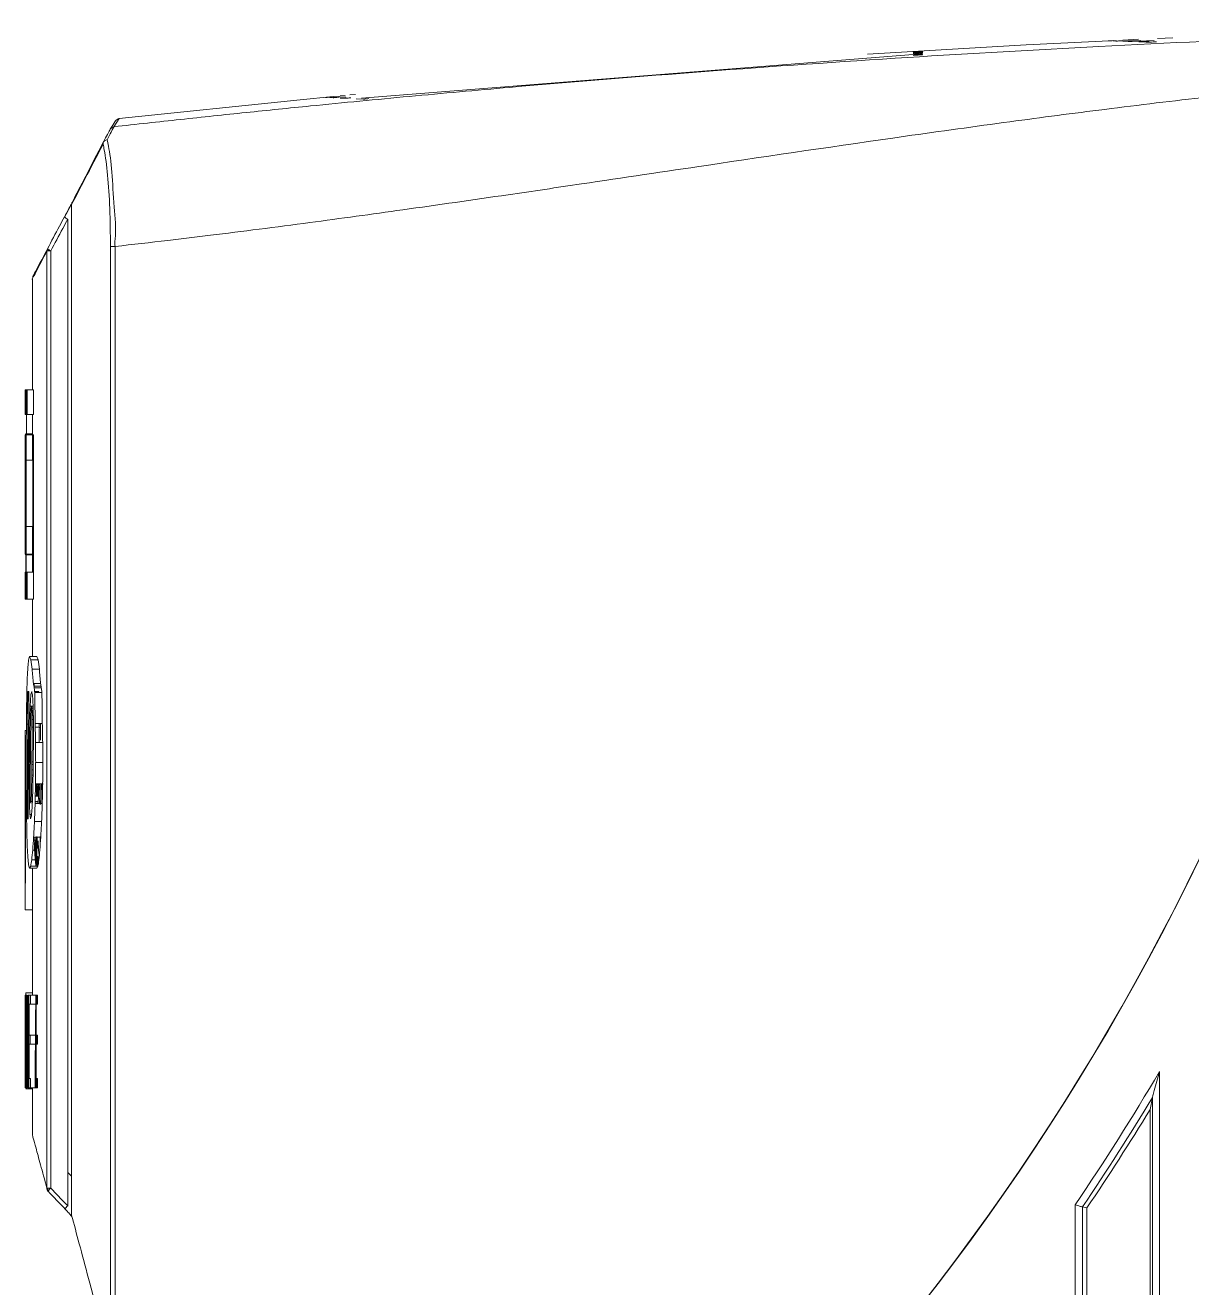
# Model space of a CAD drawing. Header units: millimetres. Extents: x -829 to 2887, y -460 to 1788.
# Drawn here: x 1924.54 to 1948.98, y 351.19 to 377.63 of the extents above; entities that cross this region are included whole.
import ezdxf

# ---------------------------------------------------------------- set-up
doc = ezdxf.new("R2010")
doc.units = ezdxf.units.MM

msp = doc.modelspace()

# ---------------------------------------------------------------- linework, layer by layer
at = {"color": 7, "linetype": 'Continuous', "lineweight": 15}
for p, q in [((1947.248, 377.305), (1947.226, 377.305)), ((1947.388, 377.299), (1947.322, 377.302)), ((1947.864, 377.336), (1947.535, 377.32)), ((1947.535, 377.294), (1947.537, 377.294)), ((1947.646, 377.289), (1947.535, 377.294)), ((1947.756, 377.305), (1947.911, 377.311)), ((1948.194, 377.309), (1947.866, 377.298)), ((1947.868, 377.281), (1947.869, 377.281)), ((1948.023, 377.275), (1947.868, 377.281)), ((1948.58, 377.368), (1948.26, 377.354)), ((1931.586, 376.103), (1943.142, 377.021)), ((1930.852, 376.119), (1930.83, 376.12)), ((1930.992, 376.112), (1930.926, 376.116)), ((1931.1, 376.14), (1930.97, 376.13)), ((1931.043, 376.128), (1931.135, 376.135)), ((1931.251, 376.134), (1931.109, 376.123)), ((1931.247, 376.161), (1931.137, 376.15)), ((1931.25, 376.101), (1931.139, 376.106)), ((1931.462, 376.181), (1931.34, 376.17)), ((1931.471, 376.09), (1931.471, 376.091)), ((1931.626, 376.083), (1931.471, 376.09)), ((1926.509, 375.674), (1926.4, 375.504)), ((1925.365, 373.608), (1925.512, 373.883)), ((1924.692, 372.323), (1924.692, 369.996)), ((1924.542, 369.996), (1924.542, 369.482)), ((1924.563, 369.996), (1924.542, 369.996)), ((1924.582, 369.996), (1924.582, 369.482)), ((1924.542, 369.482), (1924.563, 369.482)), ((1924.57, 369.072), (1924.57, 369.482)), ((1924.692, 369.482), (1924.692, 369.055)), ((1924.556, 369.055), (1924.556, 369.072)), ((1924.556, 369.072), (1924.692, 369.072)), ((1924.542, 369.055), (1924.542, 368.541)), ((1924.544, 369.055), (1924.542, 369.055)), ((1924.544, 367.531), (1924.544, 369.055)), ((1924.544, 369.055), (1924.546, 369.055)), ((1924.563, 369.055), (1924.546, 369.055)), ((1924.694, 369.055), (1924.694, 368.524)), ((1924.706, 369.055), (1924.706, 367.154)), ((1924.551, 368.524), (1924.551, 367.137)), ((1924.542, 368.044), (1924.542, 367.531)), ((1924.544, 367.531), (1924.542, 367.531)), ((1924.544, 367.531), (1924.544, 367.137)), ((1924.544, 367.531), (1924.546, 367.531)), ((1924.542, 367.137), (1924.542, 366.555)), ((1924.544, 367.137), (1924.542, 367.137)), ((1924.544, 366.555), (1924.544, 367.137)), ((1924.544, 367.137), (1924.546, 367.137)), ((1924.694, 367.137), (1924.694, 366.555)), ((1924.542, 366.555), (1924.544, 366.555)), ((1924.544, 366.555), (1924.546, 366.555)), ((1924.546, 366.538), (1924.555, 366.538)), ((1924.563, 366.555), (1924.694, 366.555)), ((1924.692, 366.555), (1924.692, 366.178)), ((1924.696, 366.555), (1924.713, 366.555)), ((1924.542, 366.178), (1924.542, 365.613)), ((1924.555, 366.178), (1924.542, 366.178)), ((1924.581, 366.178), (1924.581, 365.613)), ((1924.713, 366.178), (1924.705, 366.178)), ((1924.542, 365.613), (1924.563, 365.613)), ((1924.692, 365.613), (1924.692, 364.411)), ((1924.635, 364.411), (1924.785, 364.411)), ((1924.661, 364.342), (1924.811, 364.342)), ((1924.688, 364.147), (1924.838, 364.147)), ((1924.599, 363.675), (1924.617, 363.675)), ((1924.687, 363.094), (1924.687, 362.933)), ((1924.837, 362.933), (1924.837, 363.006)), ((1924.687, 362.933), (1924.714, 362.933)), ((1924.751, 362.933), (1924.837, 362.933)), ((1924.542, 362.66), (1924.542, 362.303)), ((1924.562, 362.646), (1924.564, 362.646)), ((1924.543, 362.055), (1924.545, 362.055)), ((1924.76, 362.194), (1924.91, 362.194)), ((1924.626, 361.813), (1924.646, 361.813)), ((1924.627, 361.924), (1924.647, 361.924)), ((1924.677, 361.813), (1924.704, 361.813)), ((1924.679, 361.924), (1924.706, 361.924)), ((1924.848, 361.561), (1924.855, 361.561)), ((1924.543, 361.393), (1924.543, 361.393)), ((1924.585, 361.012), (1924.602, 361.012)), ((1924.735, 360.956), (1924.885, 360.956)), ((1924.699, 360.356), (1924.738, 360.356)), ((1924.731, 360.563), (1924.754, 360.563)), ((1924.785, 360.385), (1924.795, 360.385)), ((1924.678, 360.152), (1924.751, 360.152)), ((1924.787, 360.209), (1924.807, 360.209)), ((1924.811, 360.209), (1924.833, 360.209)), ((1924.635, 359.977), (1924.785, 359.977)), ((1924.542, 359.643), (1924.542, 359.317)), ((1924.542, 359.107), (1924.692, 359.107)), ((1924.692, 359.107), (1924.692, 357.32)), ((1924.542, 357.32), (1924.542, 355.38)), ((1924.543, 357.32), (1924.542, 357.32)), ((1924.543, 357.32), (1924.549, 357.32)), ((1924.555, 357.32), (1924.549, 357.32)), ((1924.555, 357.32), (1924.569, 357.32)), ((1924.558, 357.368), (1924.692, 357.368)), ((1924.573, 357.32), (1924.577, 357.32)), ((1924.613, 357.32), (1924.606, 357.32)), ((1924.613, 357.32), (1924.617, 357.32)), ((1924.65, 357.32), (1924.617, 357.32)), ((1924.551, 356.434), (1924.551, 357.129)), ((1924.624, 357.129), (1924.65, 357.129)), ((1924.56, 356.792), (1924.569, 356.792)), ((1924.648, 356.482), (1924.624, 356.482)), ((1924.544, 355.742), (1924.544, 356.131)), ((1924.551, 355.38), (1924.551, 356.243)), ((1924.624, 356.29), (1924.648, 356.29)), ((1924.544, 355.688), (1924.549, 355.688)), ((1924.543, 355.572), (1924.542, 355.572)), ((1924.543, 355.38), (1924.542, 355.38)), ((1924.543, 355.572), (1924.549, 355.572)), ((1924.544, 355.38), (1924.544, 355.456)), ((1924.558, 355.356), (1924.692, 355.356)), ((1924.591, 355.38), (1924.597, 355.38)), ((1924.597, 355.38), (1924.617, 355.38)), ((1924.617, 355.38), (1924.65, 355.38)), ((1924.692, 355.38), (1924.692, 354.389)), ((1924.774, 355.572), (1924.767, 355.572)), ((1948.105, 354.924), (1948.156, 355.178)), ((1948.156, 320.833), (1948.156, 355.178)), ((1948.105, 354.924), (1948.105, 344.719)), ((1925.513, 353.527), (1925.433, 353.607)), ((1925.026, 353.208), (1925.007, 353.278)), ((1946.78, 352.864), (1946.689, 352.885)), ((1946.78, 352.864), (1946.78, 343.754))]:
    msp.add_line(p, q, dxfattribs=at)
at = {"color": 8, "linetype": 'Continuous', "lineweight": 15}
for p, q in [((1931.043, 376.117), (1931.043, 376.128)), ((1924.997, 353.278), (1924.997, 372.904)), ((1925.078, 372.904), (1925.078, 353.278)), ((1926.328, 349.623), (1926.328, 372.998)), ((1926.425, 372.998), (1926.425, 349.623)), ((1924.545, 356.349), (1924.549, 356.349)), ((1948.302, 355.72), (1948.302, 320.622))]:
    msp.add_line(p, q, dxfattribs=at)
at = {"color": 144, "linetype": 'Continuous', "lineweight": 0}
for p, q in [((1931.256, 376.108), (1931.256, 376.118)), ((1925.511, 353.529), (1925.511, 373.869)), ((1925.513, 373.873), (1925.513, 352.712)), ((1925.433, 352.906), (1925.433, 373.57)), ((1924.997, 372.904), (1925.078, 372.904)), ((1924.563, 369.996), (1924.713, 369.996)), ((1924.563, 369.482), (1924.563, 369.996)), ((1924.713, 369.996), (1924.713, 369.482)), ((1924.563, 369.482), (1924.713, 369.482)), ((1924.546, 369.055), (1924.546, 369.072)), ((1924.546, 369.072), (1924.551, 369.072)), ((1924.551, 369.072), (1924.551, 369.055)), ((1924.546, 369.055), (1924.546, 366.538)), ((1924.563, 369.055), (1924.713, 369.055)), ((1924.563, 365.613), (1924.563, 369.055)), ((1924.696, 368.524), (1924.696, 369.055)), ((1924.696, 369.055), (1924.696, 368.524)), ((1924.701, 367.154), (1924.701, 369.055)), ((1924.713, 369.055), (1924.713, 365.613)), ((1924.542, 368.541), (1924.542, 368.541)), ((1924.542, 368.044), (1924.542, 368.541)), ((1924.555, 368.524), (1924.551, 368.524)), ((1924.555, 367.137), (1924.555, 368.524)), ((1924.563, 368.524), (1924.701, 368.524)), ((1924.701, 367.137), (1924.701, 368.524)), ((1924.542, 368.044), (1924.542, 368.044)), ((1924.542, 367.137), (1924.542, 367.531)), ((1924.551, 367.137), (1924.555, 367.137)), ((1924.563, 367.137), (1924.701, 367.137)), ((1924.696, 366.538), (1924.696, 367.137)), ((1924.696, 367.137), (1924.696, 366.555)), ((1924.696, 367.12), (1924.713, 367.12)), ((1924.706, 367.154), (1924.701, 367.154)), ((1924.701, 367.154), (1924.701, 367.154)), ((1924.555, 366.538), (1924.555, 366.178)), ((1924.563, 366.538), (1924.705, 366.538)), ((1924.705, 366.178), (1924.705, 366.538)), ((1924.563, 366.178), (1924.705, 366.178)), ((1924.563, 365.613), (1924.713, 365.613)), ((1924.713, 363.843), (1924.863, 363.843)), ((1924.724, 363.789), (1924.874, 363.789)), ((1924.729, 363.757), (1924.879, 363.757)), ((1924.739, 363.675), (1924.827, 363.675)), ((1924.741, 363.658), (1924.891, 363.658)), ((1924.645, 363.368), (1924.708, 363.368)), ((1924.682, 363.326), (1924.71, 363.326)), ((1924.685, 363.278), (1924.71, 363.278)), ((1924.582, 362.992), (1924.594, 362.992)), ((1924.594, 362.992), (1924.613, 362.992)), ((1924.64, 363.193), (1924.662, 363.193)), ((1924.687, 363.174), (1924.711, 363.174)), ((1924.687, 363.094), (1924.712, 363.094)), ((1924.75, 363.006), (1924.9, 363.006)), ((1924.543, 362.86), (1924.565, 362.86)), ((1924.542, 362.491), (1924.547, 362.491)), ((1924.757, 362.613), (1924.907, 362.613)), ((1924.542, 362.387), (1924.546, 362.387)), ((1924.63, 362.419), (1924.651, 362.419)), ((1924.681, 362.203), (1924.709, 362.203)), ((1924.627, 362.036), (1924.648, 362.036)), ((1924.628, 362.152), (1924.649, 362.152)), ((1924.68, 362.036), (1924.707, 362.036)), ((1924.681, 362.152), (1924.709, 362.152)), ((1924.543, 361.718), (1924.544, 361.718)), ((1924.757, 361.748), (1924.907, 361.748)), ((1924.757, 361.724), (1924.852, 361.724)), ((1924.796, 361.712), (1924.811, 361.712)), ((1924.67, 361.496), (1924.696, 361.496)), ((1924.67, 361.489), (1924.696, 361.489)), ((1924.752, 361.496), (1924.797, 361.496)), ((1924.752, 361.489), (1924.82, 361.489)), ((1924.796, 361.654), (1924.807, 361.654)), ((1924.797, 361.557), (1924.798, 361.557)), ((1924.891, 361.439), (1924.901, 361.439)), ((1924.629, 361.368), (1924.653, 361.368)), ((1924.663, 361.368), (1924.691, 361.368)), ((1924.664, 361.376), (1924.692, 361.376)), ((1924.748, 361.333), (1924.898, 361.333)), ((1924.749, 361.376), (1924.814, 361.376)), ((1924.749, 361.368), (1924.779, 361.368)), ((1924.845, 361.382), (1924.858, 361.382)), ((1924.846, 361.35), (1924.859, 361.35)), ((1924.639, 361.101), (1924.674, 361.101)), ((1924.543, 360.627), (1924.545, 360.627)), ((1924.718, 360.628), (1924.868, 360.628)), ((1924.853, 360.644), (1924.853, 360.417)), ((1924.797, 360.402), (1924.818, 360.402)), ((1924.798, 360.417), (1924.818, 360.417)), ((1924.808, 360.513), (1924.814, 360.513)), ((1924.853, 360.513), (1924.86, 360.513)), ((1924.787, 360.206), (1924.807, 360.206)), ((1924.787, 360.205), (1924.807, 360.205)), ((1924.787, 360.168), (1924.803, 360.168)), ((1924.811, 360.206), (1924.833, 360.206)), ((1924.656, 360.022), (1924.806, 360.022)), ((1924.542, 359.696), (1924.542, 359.696)), ((1924.542, 359.656), (1924.542, 359.656)), ((1924.549, 357.32), (1924.549, 355.38)), ((1924.573, 357.32), (1924.569, 357.32)), ((1924.569, 357.32), (1924.569, 355.38)), ((1924.573, 355.38), (1924.573, 357.32)), ((1924.583, 357.32), (1924.577, 357.32)), ((1924.617, 357.32), (1924.617, 355.38)), ((1924.65, 357.129), (1924.65, 357.32)), ((1924.65, 357.32), (1924.8, 357.32)), ((1924.767, 355.38), (1924.767, 357.32)), ((1924.786, 357.129), (1924.786, 357.32)), ((1924.8, 357.32), (1924.8, 357.129)), ((1924.542, 355.572), (1924.542, 357.129)), ((1924.542, 357.129), (1924.543, 357.129)), ((1924.551, 357.129), (1924.554, 357.129)), ((1924.624, 356.482), (1924.624, 357.129)), ((1924.65, 357.129), (1924.8, 357.129)), ((1924.774, 357.129), (1924.774, 356.482)), ((1924.563, 356.824), (1924.569, 356.824)), ((1924.546, 356.415), (1924.549, 356.415)), ((1924.554, 356.434), (1924.551, 356.434)), ((1924.554, 356.434), (1924.569, 356.434)), ((1924.648, 356.29), (1924.648, 356.482)), ((1924.648, 356.482), (1924.798, 356.482)), ((1924.786, 356.29), (1924.786, 356.482)), ((1924.798, 356.482), (1924.798, 356.29)), ((1924.551, 356.243), (1924.554, 356.243)), ((1924.558, 356.35), (1924.569, 356.35)), ((1924.624, 355.572), (1924.624, 356.29)), ((1924.648, 356.29), (1924.798, 356.29)), ((1924.774, 356.29), (1924.774, 355.572)), ((1924.563, 355.964), (1924.569, 355.964)), ((1924.543, 355.38), (1924.549, 355.38)), ((1924.549, 355.38), (1924.551, 355.38)), ((1924.551, 355.38), (1924.56, 355.38)), ((1924.56, 355.38), (1924.565, 355.38)), ((1924.565, 355.38), (1924.569, 355.38)), ((1924.569, 355.38), (1924.573, 355.38)), ((1924.65, 355.572), (1924.624, 355.572)), ((1924.65, 355.38), (1924.65, 355.572)), ((1924.65, 355.38), (1924.8, 355.38)), ((1924.774, 355.572), (1924.8, 355.572)), ((1924.786, 355.38), (1924.786, 355.572)), ((1924.8, 355.572), (1924.8, 355.38)), ((1924.997, 353.278), (1925.078, 353.278)), ((1946.536, 321.269), (1946.536, 352.931)), ((1946.689, 352.885), (1946.689, 321.372))]:
    msp.add_line(p, q, dxfattribs=at)
at = {"color": 7, "linetype": 'Continuous', "lineweight": 15, "flags": 128}
for points in [[(1947.393, 377.314), (1945.51, 377.219), (1942.189, 377.027)], [(1930.992, 376.136), (1930.301, 376.069), (1926.508, 375.674)]]:
    msp.add_lwpolyline(points, dxfattribs=at)
at = {"color": 8, "linetype": 'Continuous', "lineweight": 15, "flags": 128}
msp.add_lwpolyline([(1925.078, 353.278), (1925.324, 353.02), (1925.433, 352.906)], dxfattribs=at)
at = {"color": 7, "linetype": 'Continuous', "lineweight": 15}
for centre, radius, start, end in [((1926.519, 375.575), 0.1, 96.3127, 149.4396), ((1903.197, 382.325), 51, 304.1567, 346.0762), ((1903.198, 382.325), 51.004, 304.1567, 346.0763), ((1903.22, 382.311), 52.492, 325.9044, 328.8756), ((1903.21, 382.331), 52.6, 325.929, 328.5974)]:
    msp.add_arc(centre, radius, start, end, dxfattribs=at)
at = {"color": 144, "linetype": 'Continuous', "lineweight": 0}
for centre, radius, start, end in [((1925.615, 373.869), 0.104, 172.2216, 180.2364), ((1925.611, 373.874), 0.0983, 152.0229, 180.4703), ((1925.518, 373.769), 0.217, 224.6095, 246.8121), ((1925.096, 372.905), 0.0985, 151.8928, 180.4273), ((1925.163, 373.103), 0.216, 224.4817, 246.7301), ((1925.09, 353.28), 0.0952, 179.2429, 226.042), ((1925.092, 353.277), 0.0951, 179.2204, 226.0645), ((1925.142, 353.177), 0.12, 122.5803, 164.7287), ((1925.497, 352.805), 0.12, 122.4973, 164.7883)]:
    msp.add_arc(centre, radius, start, end, dxfattribs=at)
at = {"color": 8, "linetype": 'Continuous', "lineweight": 15}
for centre, radius, start, end in [((1925.26, 373.264), 0.408, 232.1496, 241.8379), ((1903.183, 382.333), 52.383, 325.8554, 329.4662)]:
    msp.add_arc(centre, radius, start, end, dxfattribs=at)
at = {"color": 144, "linetype": 'Continuous', "lineweight": 0}
for centre, major_axis, ratio, start_param, end_param in [((2083.476, 363.198), (158.934, 0), 0.240063, 3.110979, 3.114375), ((2083.476, 362.424), (158.934, 0), 0.419146, 3.114375, 3.117451), ((2083.476, 361.591), (158.934, 0), 0.636231, 3.117451, 3.120133), ((2083.476, 365.356), (158.934, 0), 0.20547, 3.187945, 3.18868), ((2083.476, 365.725), (158.934, 0), 0.25487, 3.18868, 3.189407), ((2083.626, 361.591), (158.934, 0), 0.636231, 3.119323, 3.120133), ((2083.626, 365.356), (158.934, 0), 0.20547, 3.187945, 3.18868), ((2083.626, 365.725), (158.934, 0), 0.25487, 3.18868, 3.189407), ((2083.476, 359.199), (158.934, 0), 0.728734, 3.104115, 3.105587), ((2083.476, 361.33), (158.934, 0), 0.370943, 3.10238, 3.104115), ((2083.476, 362.972), (158.934, 0), 0.107388, 3.100384, 3.10238), ((2083.476, 366.576), (158.934, 0), 0.365646, 3.190121, 3.190628), ((2083.476, 367.101), (158.934, 0), 0.433033, 3.190628, 3.191119), ((2083.476, 367.306), (158.934, 0), 0.459119, 3.191119, 3.191612), ((2083.626, 366.576), (158.934, 0), 0.365646, 3.190121, 3.190628), ((2083.626, 367.101), (158.934, 0), 0.433033, 3.190628, 3.191119), ((2083.626, 367.306), (158.934, 0), 0.459119, 3.191119, 3.191612), ((2083.476, 361.65), (158.934, 0), 0.264597, 3.100791, 3.101927), ((2083.476, 363.963), (158.934, 0), 0.092232, 3.182394, 3.183056), ((2083.476, 365.668), (158.934, 0), 0.350971, 3.183056, 3.183577), ((2083.476, 374.695), (0, 269.564), 0.589595, 1.613163, 1.613346), ((2083.476, 397.766), (0, 749.75), 0.211982, 1.616756, 1.61735), ((2083.476, 356.149), (0, 393.082), 0.404327, 1.553224, 1.554281), ((2083.476, 353.583), (0, 274.052), 0.579939, 1.535721, 1.536507), ((2083.476, 351.665), (0, 297.494), 0.53424, 1.532099, 1.532901), ((2083.476, 385.832), (0, 531.396), 0.299087, 1.613346, 1.613461), ((2083.476, 429.463), (0, 1554.351), 0.102251, 1.613461, 1.613508), ((2083.476, 384.474), (0, 420.157), 0.378272, 1.621913, 1.622849), ((2083.626, 397.766), (0, 749.75), 0.211982, 1.617175, 1.61735), ((2083.626, 384.474), (0, 420.157), 0.378272, 1.621913, 1.622849), ((2083.476, 362.663), (158.934, 0), 0.538638, 3.13929, 3.140095), ((2083.476, 362.662), (158.934, 0), 0.543127, 3.140095, 3.140898), ((2083.476, 349.311), (0, 398.652), 0.398678, 1.536507, 1.537148), ((2083.476, 345.178), (0, 468.725), 0.339076, 1.532901, 1.53315), ((2083.476, 161.477), (0, 4327.688), 0.036725, 1.524243, 1.524267), ((2083.476, 294.667), (0, 1464.151), 0.10855, 1.524267, 1.524342), ((2083.626, 161.477), (0, 4327.688), 0.036725, 1.524243, 1.524267), ((2083.626, 294.667), (0, 1464.151), 0.10855, 1.524267, 1.524342), ((2083.476, 362.66), (158.934, 0), 0.564058, 3.140898, 3.141695), ((2083.476, 362.662), (158.934, 0), 0.674496, 3.141695, 3.142354), ((2083.476, 362.699), (158.934, 0), 0.984742, 3.142354, 3.14289), ((2083.476, 362.841), (0, 266.289), 0.596845, 1.572093, 1.572502), ((2083.476, 362.343), (158.934, 0), 0.544352, 3.139884, 3.140234), ((2083.476, 339.647), (0, 686.448), 0.23153, 1.53734, 1.537618), ((2083.476, 342.807), (0, 591.989), 0.268474, 1.537148, 1.53734), ((2083.476, 328.373), (0, 737.92), 0.215381, 1.524466, 1.524829), ((2083.476, 321.305), (0, 890.528), 0.178471, 1.524342, 1.524466), ((2083.476, 337.799), (0, 665.062), 0.238976, 1.53393, 1.534107), ((2083.476, 333.246), (0, 691.997), 0.229674, 1.528938, 1.529255), ((2083.476, 331.1), (0, 678.576), 0.234216, 1.524829, 1.525107), ((2083.476, 362.382), (0, 638.918), 0.248754, 1.571301, 1.571731), ((2083.476, 334.257), (0, 850.206), 0.186935, 1.537981, 1.538116), ((2083.476, 332.201), (0, 818.409), 0.194198, 1.534283, 1.534463), ((2083.476, 337.9), (0, 662.29), 0.239976, 1.534107, 1.534283), ((2083.476, 339.565), (0, 539.827), 0.294416, 1.529255, 1.52958), ((2083.476, 362.511), (0, 777.146), 0.204509, 1.571731, 1.572147), ((2083.476, 364.005), (0, 810.278), 0.196147, 1.573618, 1.574038), ((2083.476, 368.24), (0, 393.099), 0.404309, 1.587311, 1.588369), ((2083.476, 319.022), (0, 1181.223), 0.13455, 1.534463, 1.534572), ((2083.476, 253.245), (0, 2997.418), 0.053023, 1.534572, 1.534608), ((2083.476, 395.719), (0, 940.427), 0.169001, 1.606985, 1.607195), ((2083.476, 351.593), (0, 246.721), 0.644182, 1.529914, 1.530677), ((2083.476, 345.54), (0, 394.828), 0.402539, 1.52958, 1.529914), ((2083.476, 349.407), (0, 274.713), 0.578545, 1.525946, 1.526745), ((2083.476, 341.313), (0, 393.099), 0.404309, 1.518787, 1.519846), ((2083.626, 395.719), (0, 940.427), 0.169001, 1.606985, 1.607195), ((2083.626, 357.664), (158.934, 0), 0.659254, 3.103177, 3.103497), ((2083.626, 357.699), (158.934, 0), 0.653517, 3.102857, 3.103177), ((2083.626, 351.593), (0, 246.721), 0.644182, 1.529914, 1.530677), ((2083.626, 345.54), (0, 394.828), 0.402539, 1.529733, 1.529914), ((2083.626, 349.407), (0, 274.713), 0.578545, 1.525946, 1.526745), ((2083.626, 372.807), (0, 225.913), 0.703518, 1.619768, 1.620196), ((2083.626, 341.313), (0, 393.099), 0.404309, 1.518787, 1.519846), ((2083.626, 379.3), (0, 344.036), 0.461967, 1.621835, 1.622353), ((2083.476, 362.59), (0, 835.564), 0.190211, 1.572147, 1.572603), ((2083.476, 353.206), (0, 188.449), 0.843375, 1.526745, 1.527698), ((2083.626, 360.353), (158.934, 0), 0.207592, 3.104608, 3.105099), ((2083.626, 353.206), (0, 188.449), 0.843375, 1.526745, 1.527698), ((2083.626, 378.311), (0, 386.144), 0.411591, 1.614496, 1.614809), ((2083.626, 378.66), (0, 344.441), 0.461425, 1.620196, 1.621072), ((2083.476, 366.529), (158.934, 0), 0.980052, 3.174736, 3.176449), ((2083.476, 362.768), (158.934, 0), 0.236369, 3.178621, 3.179671), ((2083.476, 360.041), (158.934, 0), 0.214452, 3.102409, 3.103514), ((2083.626, 362.768), (158.934, 0), 0.236369, 3.178621, 3.179671), ((2083.626, 360.041), (158.934, 0), 0.214452, 3.102409, 3.103514), ((2083.626, 387.111), (0, 562.56), 0.282519, 1.616548, 1.616674), ((2083.476, 362.515), (0, 793.755), 0.20023, 1.572603, 1.572954), ((2083.476, 363.81), (158.934, 0), 0.933241, 3.160838, 3.163052), ((2083.476, 360.378), (158.934, 0), 0.105885, 3.10181, 3.10388), ((2083.476, 359.04), (0, 812.887), 0.195517, 1.568587, 1.568929), ((2083.476, 362.355), (0, 719.723), 0.220826, 1.572954, 1.573197), ((2083.476, 357.646), (0, 795.765), 0.199724, 1.567001, 1.567244), ((2083.476, 355.871), (158.934, 0), 0.636218, 3.094534, 3.097218), ((2083.626, 355.871), (158.934, 0), 0.636218, 3.094534, 3.097218), ((2083.476, 359.169), (0, 743.801), 0.213678, 1.568929, 1.569351), ((2083.476, 357.785), (0, 756.87), 0.209988, 1.567244, 1.567499), ((2083.476, 357.401), (158.934, 0), 0.419131, 3.097218, 3.100295), ((2083.626, 366.405), (158.934, 0), 0.948269, 3.180456, 3.181441), ((2083.626, 357.401), (158.934, 0), 0.419131, 3.097218, 3.100295), ((2083.476, 359.329), (0, 633.624), 0.250833, 1.569351, 1.569785), ((2083.476, 357.983), (0, 696.58), 0.228163, 1.567499, 1.567775), ((2083.476, 358.218), (0, 618.792), 0.256845, 1.567775, 1.56802), ((2083.476, 358.576), (158.934, 0), 0.240059, 3.100295, 3.103693), ((2083.626, 357.737), (158.934, 0), 0.409736, 3.104255, 3.104992), ((2083.626, 367.393), (0, 198.77), 0.799587, 1.607397, 1.60789), ((2083.626, 358.576), (158.934, 0), 0.240059, 3.100295, 3.103693), ((2083.626, 358.104), (158.934, 0), 0.348483, 3.103175, 3.103649), ((2083.626, 364.966), (158.934, 0), 0.775632, 3.180011, 3.18139), ((2083.476, 359.425), (0, 538.401), 0.295195, 1.569785, 1.570222), ((2083.476, 358.354), (0, 569.781), 0.278938, 1.56802, 1.568285), ((2083.476, 359.587), (0, 255.686), 0.621596, 1.570222, 1.57037), ((2083.476, 359.643), (158.934, 0), 0.626956, 3.14146, 3.141896), ((2083.476, 359.64), (158.934, 0), 0.572829, 3.141896, 3.142449), ((2083.476, 359.644), (158.934, 0), 0.602423, 3.142449, 3.142791), ((2083.476, 359.657), (158.934, 0), 0.672964, 3.142791, 3.142924), ((2083.476, 359.317), (158.934, 0), 0.598546, 3.141562, 3.141831)]:
    msp.add_ellipse(centre, major_axis=major_axis, ratio=ratio, start_param=start_param, end_param=end_param, dxfattribs=at)
at = {"color": 7, "linetype": 'Continuous', "lineweight": 15}
for centre, major_axis, ratio, start_param, end_param in [((2083.476, 363.986), (158.934, 0), 0.078083, 3.107336, 3.110979), ((2083.476, 364.938), (158.934, 0), 0.096794, 3.175849, 3.180333), ((2083.476, 366.199), (158.934, 0), 0.301592, 3.180333, 3.184412), ((2083.626, 364.938), (158.934, 0), 0.096794, 3.175849, 3.180333), ((2083.626, 366.199), (158.934, 0), 0.301592, 3.180333, 3.184412), ((2083.476, 367.841), (158.934, 0), 0.542901, 3.184412, 3.187945), ((2083.626, 367.841), (158.934, 0), 0.542901, 3.184412, 3.187945), ((2083.476, 365.973), (158.934, 0), 0.287415, 3.189407, 3.190121), ((2083.626, 365.973), (158.934, 0), 0.287415, 3.189407, 3.190121), ((2083.476, 360.578), (158.934, 0), 0.933215, 3.120133, 3.122347), ((2083.476, 359.582), (158.934, 0), 0.960654, 3.114782, 3.119258), ((2083.476, 337.476), (0, 855.221), 0.185839, 1.540157, 1.543272), ((2083.476, 364.909), (158.934, 0), 0.188527, 3.182801, 3.185771), ((2083.476, 370.205), (158.934, 0), 0.942982, 3.185771, 3.187553), ((2083.476, 393.385), (0, 594.56), 0.267313, 1.620816, 1.621913), ((2083.626, 364.909), (158.934, 0), 0.188527, 3.182801, 3.183383), ((2083.626, 393.385), (0, 594.56), 0.267313, 1.620816, 1.621913), ((2083.476, 359.1), (0, 225.146), 0.705914, 1.551551, 1.553224), ((2083.476, 356.596), (0, 188.146), 0.844736, 1.534791, 1.535721), ((2083.476, 357.453), (158.934, 0), 0.930491, 3.101927, 3.102895), ((2083.476, 368.65), (158.934, 0), 0.797978, 3.183577, 3.183959), ((2083.476, 341.121), (0, 855.221), 0.185839, 1.545221, 1.547536), ((2083.476, 363.426), (0, 245.788), 0.64663, 1.573099, 1.574603), ((2083.476, 340.454), (0, 594.219), 0.267466, 1.53315, 1.533434), ((2083.476, 326.415), (0, 855.221), 0.185839, 1.528084, 1.528938), ((2083.626, 326.415), (0, 855.221), 0.185839, 1.528084, 1.528458), ((2083.476, 358.66), (0, 250.147), 0.63536, 1.554863, 1.569009), ((2083.476, 362.911), (0, 245.783), 0.646641, 1.572505, 1.572926), ((2083.476, 360.542), (0, 257.888), 0.61629, 1.562639, 1.567554), ((2083.476, 342.682), (0, 1208.55), 0.131508, 1.554281, 1.55465), ((2083.476, 336.817), (0, 691.583), 0.229811, 1.533434, 1.533754), ((2083.476, 429.619), (0, 1287.837), 0.123411, 1.622849, 1.623175), ((2083.626, 429.619), (0, 1287.837), 0.123411, 1.622849, 1.623175), ((2083.476, 363.293), (0, 531.243), 0.299173, 1.572502, 1.573127), ((2083.476, 359.182), (0, 250.147), 0.635362, 1.558069, 1.569465), ((2083.476, 362.318), (0, 511.536), 0.310699, 1.570859, 1.571301), ((2083.476, 360.008), (0, 257.893), 0.616278, 1.561656, 1.568396), ((2083.476, 338.014), (0, 735.692), 0.216033, 1.537618, 1.537981), ((2083.476, 337.579), (0, 671.03), 0.23685, 1.533754, 1.53393), ((2083.476, 363.653), (0, 685.505), 0.231849, 1.573127, 1.573618), ((2083.476, 381.706), (0, 1208.55), 0.131508, 1.586942, 1.587311), ((2083.476, 316.607), (0, 1390.368), 0.11431, 1.538116, 1.538198), ((2083.476, 343.698), (0, 402.056), 0.395302, 1.5253, 1.525946), ((2083.476, 336.258), (0, 565.631), 0.280984, 1.525107, 1.5253), ((2083.476, 298.921), (0, 1208.55), 0.131508, 1.518418, 1.518787), ((2083.626, 298.921), (0, 1208.55), 0.131508, 1.518418, 1.518787), ((2083.476, 228.482), (0, 4094.181), 0.038819, 1.538198, 1.538225), ((2083.476, 387.178), (0, 778.9), 0.204049, 1.603368, 1.603939), ((2083.626, 387.178), (0, 778.9), 0.204049, 1.603482, 1.603775), ((2083.626, 373.808), (0, 270.437), 0.587691, 1.615537, 1.616098), ((2083.476, 368.336), (0, 187.961), 0.845564, 1.607195, 1.607825), ((2083.476, 356.638), (158.934, 0), 0.76091, 3.101474, 3.102409), ((2083.626, 358.856), (158.934, 0), 0.462356, 3.103497, 3.104608), ((2083.626, 356.638), (158.934, 0), 0.76091, 3.101474, 3.102409), ((2083.626, 379.585), (0, 397.996), 0.399334, 1.616098, 1.616548), ((2083.476, 365.289), (0, 225.146), 0.705914, 1.588369, 1.590042), ((2083.476, 358.733), (158.934, 0), 0.366124, 3.100015, 3.10181), ((2083.476, 356.393), (158.934, 0), 0.720371, 3.098494, 3.100015), ((2083.476, 349.867), (0, 225.131), 0.705961, 1.519846, 1.521521), ((2083.626, 349.867), (0, 225.131), 0.705961, 1.519846, 1.521521), ((2083.476, 362.187), (158.934, 0), 0.195991, 3.176449, 3.179305), ((2083.476, 353.65), (158.934, 0), 0.933241, 3.092317, 3.094534), ((2083.626, 353.65), (158.934, 0), 0.933241, 3.092317, 3.094534), ((2083.476, 361.584), (0, 241.634), 0.657744, 1.574592, 1.57568), ((2083.476, 362.797), (158.934, 0), 0.636231, 3.163052, 3.165734), ((2083.626, 362.797), (158.934, 0), 0.636231, 3.163052, 3.165734), ((2083.626, 382.826), (0, 749.747), 0.211983, 1.600408, 1.601206), ((2083.626, 386.078), (0, 750.744), 0.211701, 1.604686, 1.605549), ((2083.626, 387.432), (0, 750.81), 0.211683, 1.606504, 1.606827), ((2083.476, 361.965), (158.934, 0), 0.419146, 3.165734, 3.16881), ((2083.626, 361.965), (158.934, 0), 0.419146, 3.165734, 3.16881), ((2083.626, 381.477), (0, 749.778), 0.211974, 1.598693, 1.599308), ((2083.626, 358.293), (158.934, 0), 0.365404, 3.102729, 3.105562), ((2083.626, 363.252), (158.934, 0), 0.450194, 3.181441, 3.184137), ((2083.476, 361.19), (158.934, 0), 0.240063, 3.16881, 3.172206), ((2083.626, 361.19), (158.934, 0), 0.240063, 3.16881, 3.172206), ((2083.626, 357.884), (158.934, 0), 0.384949, 3.103649, 3.104255), ((2083.476, 360.402), (158.934, 0), 0.078083, 3.172206, 3.175849), ((2083.476, 359.552), (158.934, 0), 0.078082, 3.103693, 3.107336), ((2083.626, 358.66), (0, 250.147), 0.63536, 1.565531, 1.569009), ((2083.626, 359.552), (158.934, 0), 0.078082, 3.103693, 3.107336), ((2083.476, 359.638), (158.934, 0), 0.865359, 3.141167, 3.14146), ((2083.476, 359.323), (158.934, 0), 0.760947, 3.141831, 3.14338), ((2083.476, 368.156), (0, 514.945), 0.308642, 1.59184, 1.595609), ((2083.476, 370.841), (0, 596.101), 0.266622, 1.593479, 1.596285), ((2083.476, 340.596), (0, 590.646), 0.269084, 1.542476, 1.545308), ((2083.476, 341.345), (0, 536.401), 0.296296, 1.541009, 1.544627), ((2083.626, 341.345), (0, 536.401), 0.296296, 1.541009, 1.544627), ((2083.476, 357.786), (0, 328.835), 0.483323, 1.572856, 1.575829)]:
    msp.add_ellipse(centre, major_axis=major_axis, ratio=ratio, start_param=start_param, end_param=end_param, dxfattribs=at)
at = {"color": 8, "linetype": 'Continuous', "lineweight": 15}
for points, knots in [([(1926.4, 375.504), (1926.634, 375.53), (1927.098, 375.582), (1927.792, 375.657), (1928.481, 375.731), (1929.165, 375.803), (1929.843, 375.872), (1930.983, 375.987), (1932.597, 376.143), (1935.35, 376.391), (1938.83, 376.673), (1942.944, 376.958), (1947.144, 377.199), (1950.593, 377.358), (1953.439, 377.465), (1955.255, 377.524), (1956.874, 377.568), (1958.271, 377.602), (1959.246, 377.62), (1959.756, 377.63)], [0, 0, 0, 0, 0.020999, 0.041833, 0.062502, 0.083008, 0.103351, 0.123531, 0.185701, 0.248685, 0.371476, 0.499222, 0.619403, 0.749764, 0.809315, 0.874912, 0.912688, 0.954392, 1, 1, 1, 1]), ([(1959.753, 376.88), (1959.523, 376.875), (1959.061, 376.864), (1958.366, 376.841), (1957.667, 376.813), (1956.963, 376.78), (1956.254, 376.742), (1955.096, 376.67), (1953.457, 376.547), (1951.381, 376.355), (1949.269, 376.128), (1947.212, 375.88), (1945.101, 375.603), (1942.32, 375.216), (1939.33, 374.773), (1936.556, 374.361), (1934.434, 374.047), (1932.537, 373.775), (1930.797, 373.536), (1929.454, 373.361), (1928.464, 373.236), (1927.459, 373.116), (1926.794, 373.04), (1926.425, 372.998)], [0, 0, 0, 0, 0.020564, 0.041269, 0.062116, 0.083108, 0.104244, 0.125525, 0.186841, 0.251061, 0.311866, 0.376602, 0.436229, 0.5021, 0.627468, 0.706368, 0.752666, 0.819118, 0.877679, 0.909531, 0.940139, 0.966856, 1, 1, 1, 1]), ([(1926.261, 375.233), (1926.269, 375.19), (1926.304, 375.02), (1926.366, 374.579), (1926.39, 373.88), (1926.457, 373.333), (1926.409, 373.046), (1926.425, 372.998), (1926.425, 372.998)], [0, 0, 0, 0, 0.099421, 0.39744, 0.698303, 0.945209, 0.999983, 1, 1, 1, 1]), ([(1926.172, 375.143), (1926.041, 374.89), (1925.778, 374.382), (1925.602, 374.043), (1925.513, 373.873)], [0, 0, 0, 0, 0.497904, 1, 1, 1, 1]), ([(1926.328, 372.998), (1926.325, 373.267), (1926.319, 373.805), (1926.27, 374.515), (1926.216, 374.94), (1926.181, 375.103), (1926.172, 375.143)], [0, 0, 0, 0, 0.301244, 0.602255, 0.900474, 1, 1, 1, 1]), ([(1925.433, 373.57), (1925.398, 373.505), (1925.28, 373.283), (1925.161, 373.061), (1925.078, 372.904)], [0, 0, 0, 0, 0.295179, 1, 1, 1, 1]), ([(1926.328, 372.998), (1926.331, 372.998), (1926.343, 372.998), (1926.378, 372.998), (1926.401, 372.998), (1926.425, 372.998)], [0, 0, 0, 0, 0.5, 0.5, 1, 1, 1, 1])]:
    msp.add_open_spline(points, degree=3, knots=knots, dxfattribs=at)
at = {"color": 7, "linetype": 'Continuous', "lineweight": 15}
for points, knots in [([(1947.329, 377.308), (1947.312, 377.307), (1947.277, 377.306), (1947.253, 377.305), (1947.25, 377.305), (1947.248, 377.305)], [0, 0, 0, 0, 0.378063, 0.770638, 1, 1, 1, 1]), ([(1947.536, 377.305), (1947.513, 377.304), (1947.467, 377.302), (1947.418, 377.3), (1947.393, 377.299), (1947.389, 377.299), (1947.388, 377.299)], [0, 0, 0, 0, 0.286235, 0.572312, 0.857996, 1, 1, 1, 1]), ([(1947.542, 377.294), (1947.551, 377.295), (1947.569, 377.296), (1947.622, 377.299), (1947.687, 377.302), (1947.734, 377.304), (1947.756, 377.305)], [0, 0, 0, 0, 0.2576716, 0.5154707, 0.7735109, 1, 1, 1, 1]), ([(1947.866, 377.298), (1947.841, 377.297), (1947.791, 377.295), (1947.725, 377.292), (1947.675, 377.29), (1947.651, 377.289), (1947.647, 377.289), (1947.646, 377.289)], [0, 0, 0, 0, 0.226675, 0.453658, 0.68047, 0.907032, 1, 1, 1, 1]), ([(1947.872, 377.282), (1947.88, 377.282), (1947.896, 377.283), (1947.947, 377.286), (1948.013, 377.29), (1948.062, 377.292), (1948.086, 377.293)], [0, 0, 0, 0, 0.25112, 0.502481, 0.754115, 1, 1, 1, 1]), ([(1948.24, 377.283), (1948.216, 377.282), (1948.166, 377.28), (1948.101, 377.277), (1948.051, 377.275), (1948.028, 377.275), (1948.024, 377.275), (1948.023, 377.275)], [0, 0, 0, 0, 0.231293, 0.462889, 0.694358, 0.925459, 1, 1, 1, 1]), ([(1943.344, 377.081), (1943.342, 377.081), (1943.337, 377.08), (1943.303, 377.078), (1943.252, 377.074), (1943.195, 377.071), (1943.157, 377.068), (1943.142, 377.068)], [0, 0, 0, 0, 0.213191, 0.426781, 0.640571, 0.854744, 1, 1, 1, 1]), ([(1943.142, 377.055), (1943.165, 377.056), (1943.21, 377.059), (1943.27, 377.062), (1943.315, 377.065), (1943.339, 377.066), (1943.342, 377.066), (1943.343, 377.066)], [0, 0, 0, 0, 0.214023, 0.428365, 0.642528, 0.856211, 1, 1, 1, 1]), ([(1943.342, 377.054), (1943.34, 377.054), (1943.335, 377.053), (1943.301, 377.051), (1943.251, 377.047), (1943.195, 377.044), (1943.157, 377.041), (1943.142, 377.04)], [0, 0, 0, 0, 0.2132684, 0.4268916, 0.6407005, 0.8549595, 1, 1, 1, 1]), ([(1943.142, 377.021), (1943.164, 377.022), (1943.208, 377.025), (1943.268, 377.028), (1943.312, 377.03), (1943.336, 377.031), (1943.339, 377.031), (1943.34, 377.031)], [0, 0, 0, 0, 0.213939, 0.428295, 0.642355, 0.855966, 1, 1, 1, 1]), ([(1943.338, 377.015), (1943.336, 377.014), (1943.332, 377.014), (1943.298, 377.011), (1943.249, 377.007), (1943.194, 377.003), (1943.157, 377.001), (1943.142, 377)], [0, 0, 0, 0, 0.213335, 0.42693, 0.640813, 0.855118, 1, 1, 1, 1]), ([(1930.986, 376.122), (1930.993, 376.123), (1931.011, 376.124), (1931.031, 376.126), (1931.043, 376.128)], [0, 0, 0, 0, 0.4113917, 1, 1, 1, 1]), ([(1931.366, 376.111), (1931.352, 376.109), (1931.326, 376.107), (1931.291, 376.104), (1931.265, 376.102), (1931.253, 376.101), (1931.25, 376.101), (1931.25, 376.101)], [0, 0, 0, 0, 0.22805, 0.456657, 0.68455, 0.911415, 1, 1, 1, 1]), ([(1926.323, 375.451), (1926.394, 375.569), (1926.464, 375.687), (1926.431, 375.621), (1926.431, 375.621)], [0, 0, 0, 0, 0.999699, 1, 1, 1, 1]), ([(1926.183, 375.19), (1926.213, 375.246), (1926.292, 375.394), (1926.311, 375.429), (1926.323, 375.451)], [0, 0, 0, 0, 0.376334, 1, 1, 1, 1]), ([(1926.4, 375.504), (1926.4, 375.504), (1926.4, 375.504), (1926.366, 375.44), (1926.289, 375.289), (1926.261, 375.233)], [0, 0, 0, 0, 0.000027, 0.624051, 1, 1, 1, 1]), ([(1925.525, 373.92), (1925.613, 374.09), (1925.789, 374.429), (1926.052, 374.937), (1926.183, 375.19)], [0, 0, 0, 0, 0.502093, 1, 1, 1, 1]), ([(1926.172, 375.143), (1926.172, 375.144), (1926.172, 375.149), (1926.174, 375.164), (1926.179, 375.178), (1926.182, 375.188)], [0, 0, 0, 0, 0.0391123, 0.3382263, 1, 1, 1, 1]), ([(1926.261, 375.233), (1926.26, 375.232), (1926.25, 375.232), (1926.229, 375.227), (1926.201, 375.213), (1926.189, 375.196), (1926.182, 375.188)], [0, 0, 0, 0, 0.02537, 0.306243, 0.653089, 1, 1, 1, 1]), ([(1926.182, 375.188), (1926.183, 375.189), (1926.183, 375.189), (1926.183, 375.19), (1926.183, 375.19)], [0, 0, 0, 0, 0.891289, 1, 1, 1, 1]), ([(1925.009, 372.951), (1925.092, 373.108), (1925.211, 373.33), (1925.329, 373.552), (1925.364, 373.617)], [0, 0, 0, 0, 0.704823, 1, 1, 1, 1]), ([(1924.997, 372.904), (1924.914, 372.746), (1924.748, 372.428), (1924.666, 372.275), (1924.692, 372.323), (1924.692, 372.323)], [0, 0, 0, 0, 0.497992, 0.998181, 1, 1, 1, 1]), ([(1924.704, 372.37), (1924.704, 372.37), (1924.68, 372.322), (1924.759, 372.475), (1924.925, 372.792), (1925.009, 372.951)], [0, 0, 0, 0, 0.00182, 0.499807, 1, 1, 1, 1]), ([(1924.546, 356.415), (1924.546, 356.521), (1924.546, 356.733), (1924.546, 357.001), (1924.545, 357.184), (1924.544, 357.287), (1924.543, 357.318), (1924.543, 357.32), (1924.543, 357.32)], [0, 0, 0, 0, 0.252112, 0.506519, 0.64307, 0.780376, 0.945772, 1, 1, 1, 1]), ([(1924.555, 357.33), (1924.555, 357.338), (1924.556, 357.367), (1924.557, 357.368), (1924.558, 357.368)], [0, 0, 0, 0, 0.27736, 1, 1, 1, 1]), ([(1924.563, 356.824), (1924.563, 356.888), (1924.563, 356.998), (1924.562, 357.138), (1924.56, 357.238), (1924.558, 357.31), (1924.556, 357.316), (1924.555, 357.32)], [0, 0, 0, 0, 0.217102, 0.3669, 0.517412, 0.701455, 1, 1, 1, 1]), ([(1924.543, 357.129), (1924.543, 357.125), (1924.543, 357.12), (1924.544, 357.06), (1924.544, 356.974), (1924.545, 356.754), (1924.545, 356.538), (1924.545, 356.369), (1924.545, 356.349)], [0, 0, 0, 0, 0.188227, 0.293363, 0.399384, 0.522305, 0.944144, 1, 1, 1, 1]), ([(1924.554, 357.129), (1924.555, 357.125), (1924.557, 357.121), (1924.558, 357.047), (1924.559, 356.97), (1924.56, 356.88), (1924.56, 356.819), (1924.56, 356.792)], [0, 0, 0, 0, 0.405662, 0.550566, 0.695831, 0.869042, 1, 1, 1, 1]), ([(1924.56, 356.792), (1924.56, 356.734), (1924.56, 356.645), (1924.559, 356.543), (1924.557, 356.479), (1924.556, 356.44), (1924.554, 356.436), (1924.554, 356.434)], [0, 0, 0, 0, 0.260256, 0.398502, 0.536757, 0.747736, 1, 1, 1, 1]), ([(1924.545, 356.349), (1924.545, 356.292), (1924.545, 356.177), (1924.545, 355.979), (1924.544, 355.808), (1924.544, 355.712), (1924.544, 355.688)], [0, 0, 0, 0, 0.251336, 0.502767, 0.875777, 1, 1, 1, 1]), ([(1924.563, 355.964), (1924.563, 356.031), (1924.562, 356.131), (1924.561, 356.25), (1924.56, 356.317), (1924.559, 356.343), (1924.558, 356.349), (1924.558, 356.35)], [0, 0, 0, 0, 0.352102, 0.529951, 0.709147, 0.930346, 1, 1, 1, 1]), ([(1924.544, 355.688), (1924.544, 355.665), (1924.544, 355.617), (1924.543, 355.576), (1924.543, 355.574), (1924.543, 355.572)], [0, 0, 0, 0, 0.2553052, 0.5113178, 1, 1, 1, 1]), ([(1948.156, 355.178), (1948.157, 355.182), (1948.159, 355.191), (1948.171, 355.238), (1948.218, 355.411), (1948.265, 355.585), (1948.302, 355.719), (1948.302, 355.72)], [0, 0, 0, 0, 0.039799, 0.102929, 0.299702, 0.995918, 1, 1, 1, 1]), ([(1924.692, 354.389), (1924.696, 354.376), (1924.703, 354.351), (1924.763, 354.134), (1924.856, 353.795), (1924.95, 353.451), (1924.997, 353.278)], [0, 0, 0, 0, 0.246621, 0.495748, 0.747447, 1, 1, 1, 1]), ([(1925.381, 352.837), (1925.336, 352.884), (1925.217, 353.008), (1925.099, 353.132), (1925.026, 353.208)], [0, 0, 0, 0, 0.385544, 1, 1, 1, 1]), ([(1925.513, 352.712), (1925.565, 352.519), (1925.669, 352.132), (1925.925, 351.175), (1926.167, 350.242), (1926.328, 349.623)], [0, 0, 0, 0, 0.250887, 0.502504, 1, 1, 1, 1])]:
    msp.add_open_spline(points, degree=3, knots=knots, dxfattribs=at)
at = {"color": 144, "linetype": 'Continuous', "lineweight": 0}
for points, knots in [([(1930.85, 376.122), (1930.851, 376.122), (1930.859, 376.123), (1930.883, 376.125), (1930.916, 376.128), (1930.938, 376.131), (1930.948, 376.131)], [0, 0, 0, 0, 0.079424, 0.418378, 0.758962, 1, 1, 1, 1]), ([(1930.97, 376.13), (1930.956, 376.129), (1930.93, 376.126), (1930.894, 376.123), (1930.868, 376.12), (1930.854, 376.119), (1930.853, 376.119), (1930.852, 376.119)], [0, 0, 0, 0, 0.219356, 0.439362, 0.658882, 0.87723, 1, 1, 1, 1]), ([(1931.109, 376.123), (1931.096, 376.122), (1931.069, 376.119), (1931.034, 376.116), (1931.007, 376.114), (1930.994, 376.113), (1930.992, 376.113), (1930.992, 376.112)], [0, 0, 0, 0, 0.223615, 0.447762, 0.67143, 0.894044, 1, 1, 1, 1]), ([(1931.74, 376.093), (1931.727, 376.092), (1931.701, 376.089), (1931.667, 376.086), (1931.641, 376.084), (1931.629, 376.083), (1931.627, 376.083), (1931.626, 376.083)], [0, 0, 0, 0, 0.2326, 0.465798, 0.69829, 0.929624, 1, 1, 1, 1]), ([(1925.364, 373.617), (1925.395, 373.676), (1925.444, 373.769), (1925.495, 373.865), (1925.516, 373.904), (1925.523, 373.917), (1925.524, 373.92), (1925.525, 373.92)], [0, 0, 0, 0, 0.4908701, 0.7718809, 0.8730487, 0.9750438, 1, 1, 1, 1]), ([(1924.558, 356.35), (1924.559, 356.371), (1924.56, 356.406), (1924.562, 356.515), (1924.563, 356.652), (1924.563, 356.76), (1924.563, 356.824)], [0, 0, 0, 0, 0.307285, 0.506093, 0.704797, 1, 1, 1, 1]), ([(1924.545, 355.538), (1924.545, 355.615), (1924.546, 355.816), (1924.546, 356.133), (1924.546, 356.348), (1924.546, 356.415)], [0, 0, 0, 0, 0.297618, 0.781489, 1, 1, 1, 1]), ([(1924.554, 356.243), (1924.555, 356.241), (1924.556, 356.238), (1924.557, 356.206), (1924.558, 356.162), (1924.559, 356.087), (1924.559, 355.994), (1924.559, 355.923), (1924.559, 355.894)], [0, 0, 0, 0, 0.285947, 0.4322, 0.545509, 0.658775, 0.863072, 1, 1, 1, 1]), ([(1924.559, 355.894), (1924.559, 355.878), (1924.56, 355.845), (1924.56, 355.779), (1924.56, 355.73), (1924.56, 355.696)], [0, 0, 0, 0, 0.250026, 0.500089, 1, 1, 1, 1]), ([(1924.563, 355.768), (1924.563, 355.784), (1924.563, 355.817), (1924.563, 355.882), (1924.563, 355.931), (1924.563, 355.964)], [0, 0, 0, 0, 0.2500042, 0.5000082, 1, 1, 1, 1]), ([(1924.56, 355.696), (1924.56, 355.67), (1924.56, 355.616), (1924.56, 355.508), (1924.56, 355.431), (1924.56, 355.38)], [0, 0, 0, 0, 0.251698, 0.503416, 1, 1, 1, 1]), ([(1924.565, 355.38), (1924.564, 355.402), (1924.564, 355.451), (1924.563, 355.549), (1924.563, 355.657), (1924.563, 355.731), (1924.563, 355.768)], [0, 0, 0, 0, 0.196375, 0.452691, 0.725461, 1, 1, 1, 1]), ([(1924.543, 355.38), (1924.543, 355.381), (1924.543, 355.382), (1924.544, 355.399), (1924.544, 355.449), (1924.545, 355.509), (1924.545, 355.538)], [0, 0, 0, 0, 0.25144, 0.501901, 0.755218, 1, 1, 1, 1]), ([(1925.381, 352.837), (1925.4, 352.817), (1925.442, 352.772), (1925.492, 352.716), (1925.513, 352.687), (1925.52, 352.678)], [0, 0, 0, 0, 0.337563, 0.782393, 1, 1, 1, 1]), ([(1946.536, 352.931), (1946.537, 352.931), (1946.546, 352.928), (1946.571, 352.921), (1946.61, 352.909), (1946.65, 352.897), (1946.679, 352.888), (1946.686, 352.886), (1946.689, 352.885)], [0, 0, 0, 0, 0.0101721, 0.1168463, 0.3473287, 0.5681011, 0.7839959, 1, 1, 1, 1])]:
    msp.add_open_spline(points, degree=3, knots=knots, dxfattribs=at)
at = {"color": 8, "linetype": 'Continuous', "lineweight": 15}
msp.add_open_spline([(1926.4, 375.504), (1926.368, 375.5), (1926.338, 375.48), (1926.323, 375.451)], degree=3, dxfattribs=at)

doc.saveas('drawing.dxf')
